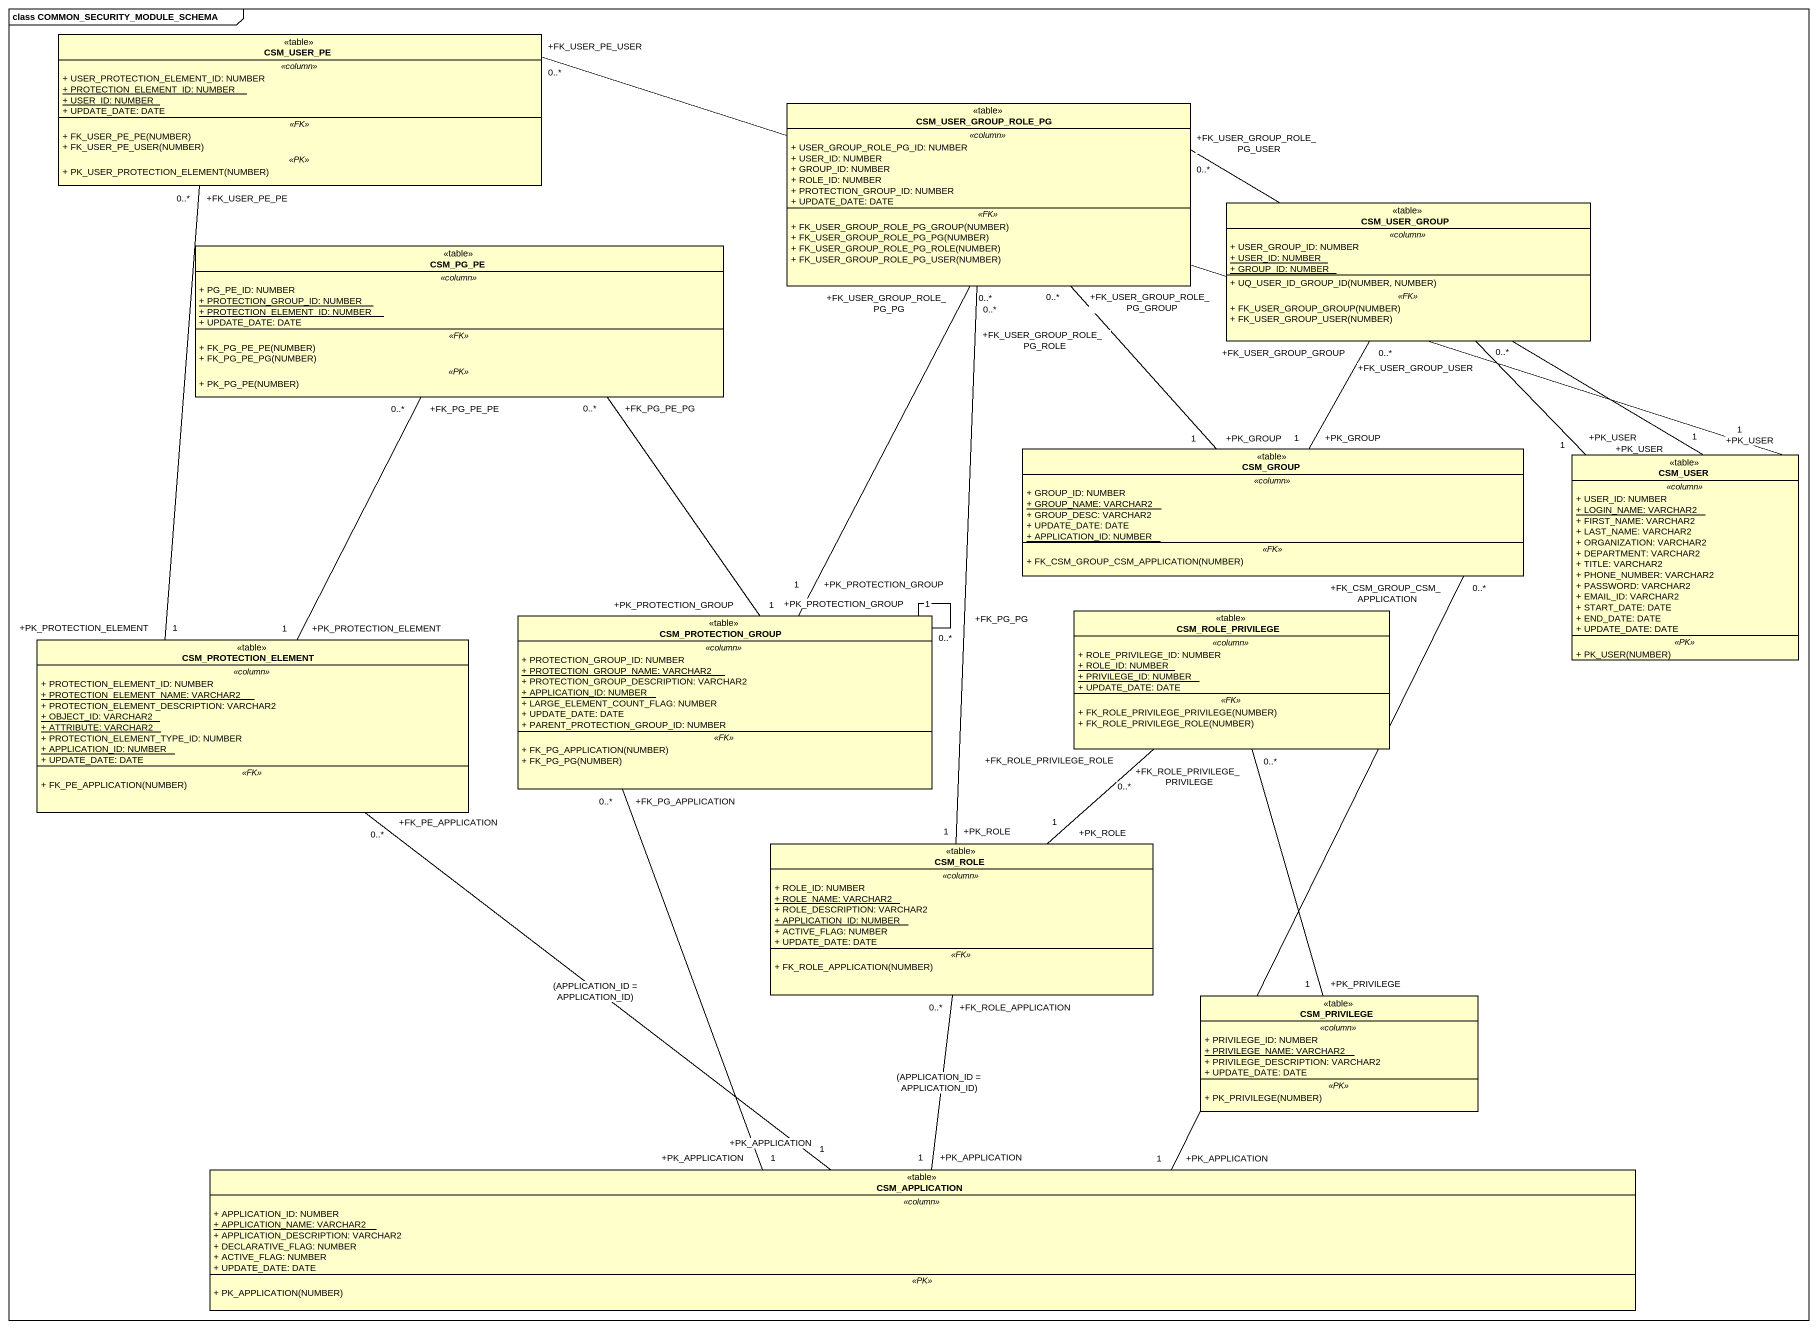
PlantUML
@startuml
mainframe class COMMON_SECURITY_MODULE_SCHEMA
hide circle
hide empty members
skinparam classAttributeIconSize 0
class CSM_USER_PE <<table>> {
  .. <<column>> ..
  + USER_PROTECTION_ELEMENT_ID: NUMBER
  {static} + PROTECTION_ELEMENT_ID: NUMBER
  {static} + USER_ID: NUMBER
  + UPDATE_DATE: DATE
  .. <<FK>> ..
  + FK_USER_PE_PE(NUMBER)
  + FK_USER_PE_USER(NUMBER)
  .. <<PK>> ..
  + PK_USER_PROTECTION_ELEMENT(NUMBER)
}
class CSM_USER_GROUP_ROLE_PG <<table>> {
  .. <<column>> ..
  + USER_GROUP_ROLE_PG_ID: NUMBER
  + USER_ID: NUMBER
  + GROUP_ID: NUMBER
  + ROLE_ID: NUMBER
  + PROTECTION_GROUP_ID: NUMBER
  + UPDATE_DATE: DATE
  .. <<FK>> ..
  + FK_USER_GROUP_ROLE_PG_GROUP(NUMBER)
  + FK_USER_GROUP_ROLE_PG_PG(NUMBER)
  + FK_USER_GROUP_ROLE_PG_ROLE(NUMBER)
  + FK_USER_GROUP_ROLE_PG_USER(NUMBER)
}
class CSM_USER_GROUP <<table>> {
  .. <<column>> ..
  + USER_GROUP_ID: NUMBER
  {static} + USER_ID: NUMBER
  {static} + GROUP_ID: NUMBER
  --
  + UQ_USER_ID_GROUP_ID(NUMBER, NUMBER)
  .. <<FK>> ..
  + FK_USER_GROUP_GROUP(NUMBER)
  + FK_USER_GROUP_USER(NUMBER)
}
class CSM_PG_PE <<table>> {
  .. <<column>> ..
  + PG_PE_ID: NUMBER
  {static} + PROTECTION_GROUP_ID: NUMBER
  {static} + PROTECTION_ELEMENT_ID: NUMBER
  + UPDATE_DATE: DATE
  .. <<FK>> ..
  + FK_PG_PE_PE(NUMBER)
  + FK_PG_PE_PG(NUMBER)
  .. <<PK>> ..
  + PK_PG_PE(NUMBER)
}
class CSM_GROUP <<table>> {
  .. <<column>> ..
  + GROUP_ID: NUMBER
  {static} + GROUP_NAME: VARCHAR2
  + GROUP_DESC: VARCHAR2
  + UPDATE_DATE: DATE
  {static} + APPLICATION_ID: NUMBER
  .. <<FK>> ..
  + FK_CSM_GROUP_CSM_APPLICATION(NUMBER)
}
class CSM_USER <<table>> {
  .. <<column>> ..
  + USER_ID: NUMBER
  {static} + LOGIN_NAME: VARCHAR2
  + FIRST_NAME: VARCHAR2
  + LAST_NAME: VARCHAR2
  + ORGANIZATION: VARCHAR2
  + DEPARTMENT: VARCHAR2
  + TITLE: VARCHAR2
  + PHONE_NUMBER: VARCHAR2
  + PASSWORD: VARCHAR2
  + EMAIL_ID: VARCHAR2
  + START_DATE: DATE
  + END_DATE: DATE
  + UPDATE_DATE: DATE
  .. <<PK>> ..
  + PK_USER(NUMBER)
}
class CSM_PROTECTION_ELEMENT <<table>> {
  .. <<column>> ..
  + PROTECTION_ELEMENT_ID: NUMBER
  {static} + PROTECTION_ELEMENT_NAME: VARCHAR2
  + PROTECTION_ELEMENT_DESCRIPTION: VARCHAR2
  {static} + OBJECT_ID: VARCHAR2
  {static} + ATTRIBUTE: VARCHAR2
  + PROTECTION_ELEMENT_TYPE_ID: NUMBER
  {static} + APPLICATION_ID: NUMBER
  + UPDATE_DATE: DATE
  .. <<FK>> ..
  + FK_PE_APPLICATION(NUMBER)
}
class CSM_PROTECTION_GROUP <<table>> {
  .. <<column>> ..
  + PROTECTION_GROUP_ID: NUMBER
  {static} + PROTECTION_GROUP_NAME: VARCHAR2
  + PROTECTION_GROUP_DESCRIPTION: VARCHAR2
  {static} + APPLICATION_ID: NUMBER
  + LARGE_ELEMENT_COUNT_FLAG: NUMBER
  + UPDATE_DATE: DATE
  + PARENT_PROTECTION_GROUP_ID: NUMBER
  .. <<FK>> ..
  + FK_PG_APPLICATION(NUMBER)
  + FK_PG_PG(NUMBER)
}
class CSM_ROLE_PRIVILEGE <<table>> {
  .. <<column>> ..
  + ROLE_PRIVILEGE_ID: NUMBER
  {static} + ROLE_ID: NUMBER
  {static} + PRIVILEGE_ID: NUMBER
  + UPDATE_DATE: DATE
  .. <<FK>> ..
  + FK_ROLE_PRIVILEGE_PRIVILEGE(NUMBER)
  + FK_ROLE_PRIVILEGE_ROLE(NUMBER)
}
class CSM_ROLE <<table>> {
  .. <<column>> ..
  + ROLE_ID: NUMBER
  {static} + ROLE_NAME: VARCHAR2
  + ROLE_DESCRIPTION: VARCHAR2
  {static} + APPLICATION_ID: NUMBER
  + ACTIVE_FLAG: NUMBER
  + UPDATE_DATE: DATE
  .. <<FK>> ..
  + FK_ROLE_APPLICATION(NUMBER)
}
class CSM_PRIVILEGE <<table>> {
  .. <<column>> ..
  + PRIVILEGE_ID: NUMBER
  {static} + PRIVILEGE_NAME: VARCHAR2
  + PRIVILEGE_DESCRIPTION: VARCHAR2
  + UPDATE_DATE: DATE
  .. <<PK>> ..
  + PK_PRIVILEGE(NUMBER)
}
class CSM_APPLICATION <<table>> {
  .. <<column>> ..
  + APPLICATION_ID: NUMBER
  {static} + APPLICATION_NAME: VARCHAR2
  + APPLICATION_DESCRIPTION: VARCHAR2
  + DECLARATIVE_FLAG: NUMBER
  + ACTIVE_FLAG: NUMBER
  + UPDATE_DATE: DATE
  .. <<PK>> ..
  + PK_APPLICATION(NUMBER)
}
CSM_USER_PE "+FK_USER_PE_USER\n0..*" -right- "+PK_USER\n1" CSM_USER
CSM_USER_PE "+FK_USER_PE_PE\n0..*" -- "+PK_PROTECTION_ELEMENT\n1" CSM_PROTECTION_ELEMENT
CSM_USER_GROUP_ROLE_PG "+FK_USER_GROUP_ROLE_PG_GROUP\n0..*" -- "+PK_GROUP\n1" CSM_GROUP
CSM_USER_GROUP_ROLE_PG "+FK_USER_GROUP_ROLE_PG_USER\n0..*" -right- "+PK_USER\n1" CSM_USER
CSM_USER_GROUP_ROLE_PG "+FK_USER_GROUP_ROLE_PG_PG\n0..*" -- "+PK_PROTECTION_GROUP\n1" CSM_PROTECTION_GROUP
CSM_USER_GROUP_ROLE_PG "+FK_USER_GROUP_ROLE_PG_ROLE\n0..*" -- "+PK_ROLE\n1" CSM_ROLE
CSM_USER_GROUP "+FK_USER_GROUP_GROUP\n0..*" -- "+PK_GROUP\n1" CSM_GROUP
CSM_USER_GROUP "+FK_USER_GROUP_USER\n0..*" -- "+PK_USER\n1" CSM_USER
CSM_PG_PE "+FK_PG_PE_PE\n0..*" -- "+PK_PROTECTION_ELEMENT\n1" CSM_PROTECTION_ELEMENT
CSM_PG_PE "+FK_PG_PE_PG\n0..*" -- "+PK_PROTECTION_GROUP\n1" CSM_PROTECTION_GROUP
CSM_GROUP "+FK_CSM_GROUP_CSM_APPLICATION\n0..*" -- "+PK_APPLICATION\n1" CSM_APPLICATION
CSM_PROTECTION_ELEMENT "+FK_PE_APPLICATION\n0..*" -- "+PK_APPLICATION\n1" CSM_APPLICATION : (APPLICATION_ID = APPLICATION_ID)
CSM_PROTECTION_GROUP "+FK_PG_PG\n0..*" -- "+PK_PROTECTION_GROUP\n1" CSM_PROTECTION_GROUP
CSM_PROTECTION_GROUP "+FK_PG_APPLICATION\n0..*" -- "+PK_APPLICATION\n1" CSM_APPLICATION
CSM_ROLE_PRIVILEGE "+FK_ROLE_PRIVILEGE_ROLE\n0..*" -- "+PK_ROLE\n1" CSM_ROLE
CSM_ROLE_PRIVILEGE "+FK_ROLE_PRIVILEGE_PRIVILEGE\n0..*" -- "+PK_PRIVILEGE\n1" CSM_PRIVILEGE
CSM_ROLE "+FK_ROLE_APPLICATION\n0..*" -- "+PK_APPLICATION\n1" CSM_APPLICATION : (APPLICATION_ID = APPLICATION_ID)
@enduml
